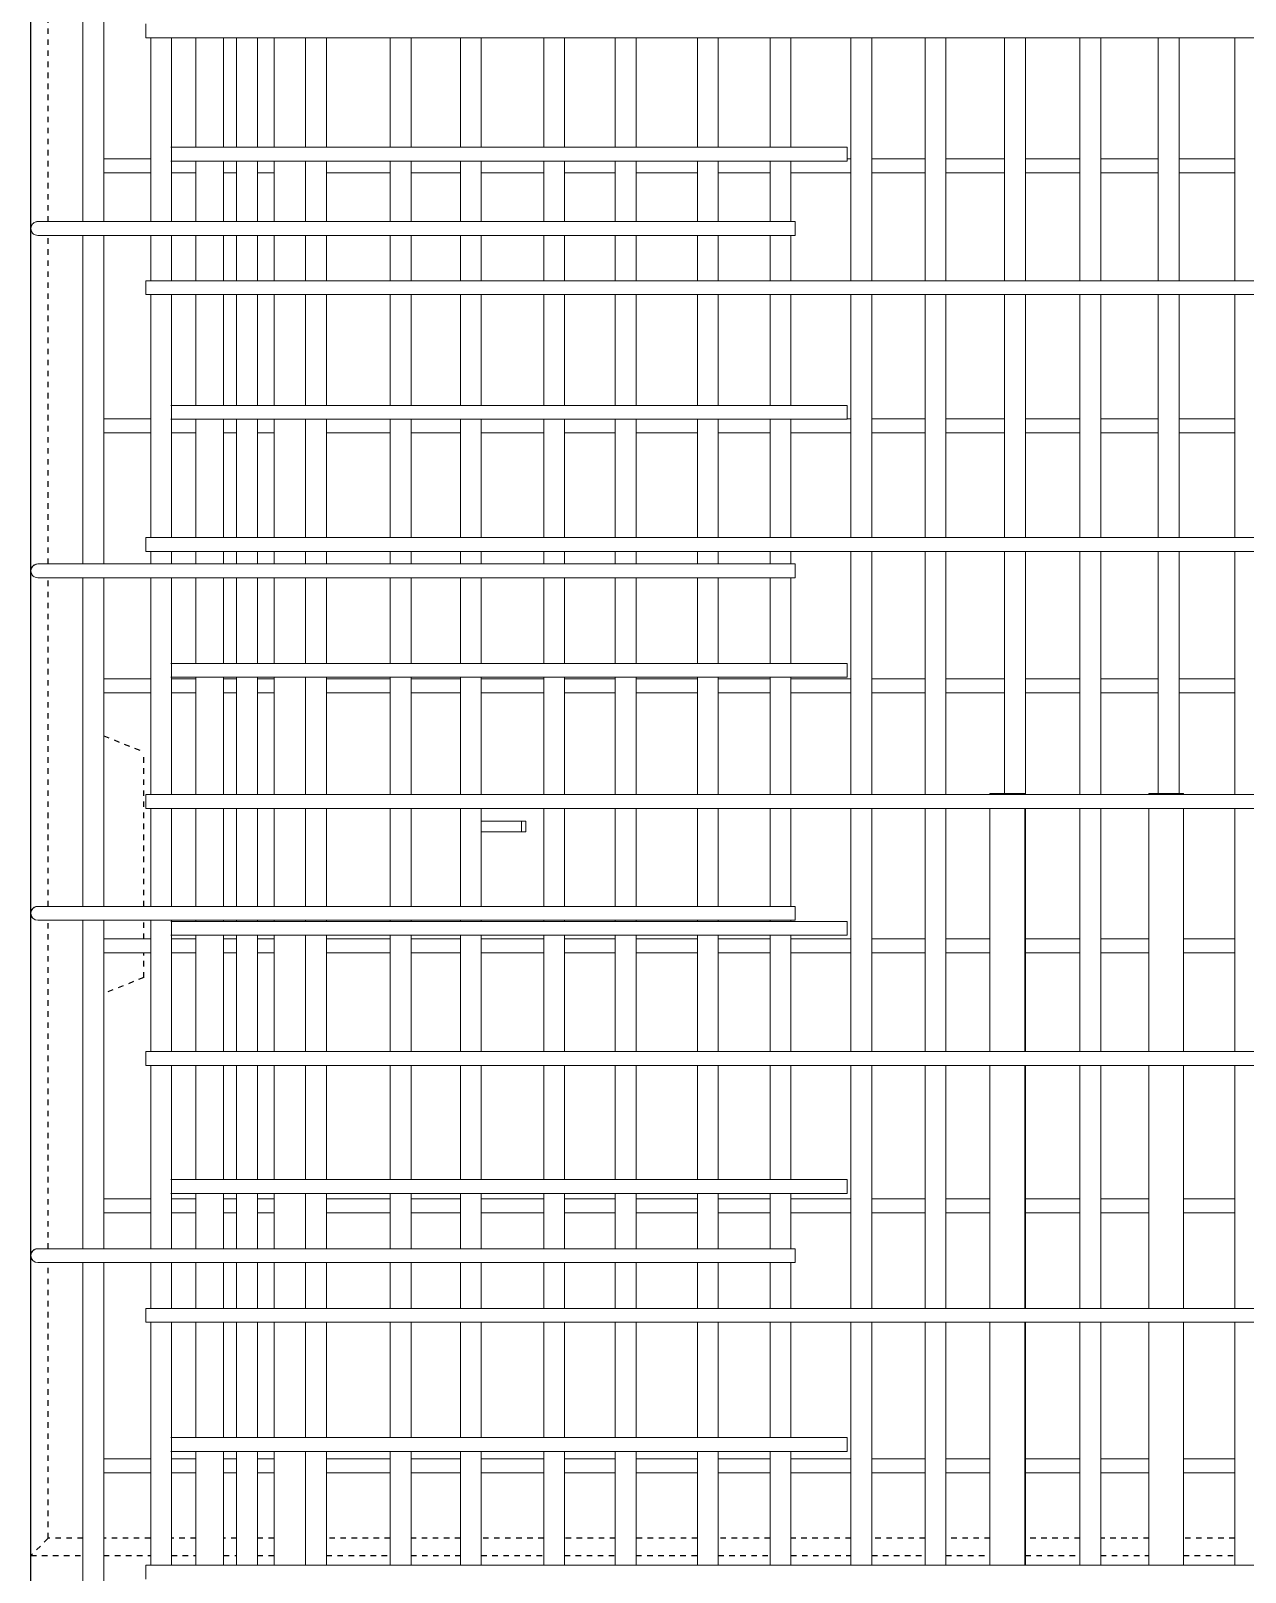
# Model space of a CAD drawing. Header units: millimetres. Extents: x -22025 to -1429, y -2879 to 29261.
# Drawn here: x -20245 to -19545, y 3670 to 4558 of the extents above; entities that cross this region are included whole.
import ezdxf

# ---------------------------------------------------------------- set-up
doc = ezdxf.new("R2010")
doc.units = ezdxf.units.MM
doc.linetypes.add('Dash', pattern=[6.36, 3.18, -3.18])
for name, color, linetype, lineweight in [('A-GENM', 13, 'Continuous', 18), ('A-WALL', 113, 'Continuous', 25), ('A-WALL-HDLN', 110, 'Dash', 25), ('S-RBAR', 171, 'Continuous', 18)]:
    doc.layers.add(name, color=color, linetype=linetype, lineweight=lineweight)

# ---------------------------------------------------------------- blocks, each defined once
blk = doc.blocks.new('RR spread anchor face based - RR-SA-1_4-160-V1-Elevation Front Copy 1')
at = {"layer": 'A-GENM'}
for p, q in [((-19985.26, -447), (-19962.07, -447)), ((-19962.07, -447), (-19959.57, -447)), ((-19962.07, -453), (-19962.07, -447)), ((-19959.57, -447), (-19959.57, -453)), ((-19962.07, -453), (-19985.26, -453)), ((-19959.57, -453), (-19962.07, -453))]:
    blk.add_line(p, q, dxfattribs=at)

msp = doc.modelspace()

# ---------------------------------------------------------------- linework, layer by layer
at = {"layer": 'A-WALL'}
msp.add_line((-20244.5695, -1395), (-20244.5695, 7660), dxfattribs=at)
at = {"layer": 'A-WALL-HDLN'}
for p, q in [((-20234.56692, 4448.44444), (-20234.56692, 4637.66667)), ((-20234.56692, 4251.22222), (-20234.56692, 4440.44444)), ((-20234.56692, 4054), (-20234.56692, 4243.22222)), ((-20202.5695, 4152.19023), (-20179.5695, 4142.99023)), ((-20179.5695, 4054), (-20179.5695, 4142.99023)), ((-20234.56692, 3856.77778), (-20234.56692, 4046)), ((-20179.5695, 4035.20415), (-20179.5695, 4046)), ((-20179.5695, 4012.99023), (-20179.5695, 4027.20415)), ((-20179.5695, 4012.99023), (-20202.5695, 4003.79023)), ((-20234.56692, 3690), (-20234.56692, 3848.77778)), ((-20234.56692, 3690), (-20244.5695, 3679.99742)), ((-20214.5695, 3690), (-20234.56692, 3690)), ((-20175.77315, 3690), (-20202.5695, 3690)), ((-20149.5695, 3690), (-20163.5695, 3690)), ((-20126.14093, 3690), (-20133.5695, 3690)), ((-20104.5695, 3690), (-20114.14093, 3690)), ((-20037.71235, 3690), (-20074.41565, 3690)), ((-19997.26181, 3690), (-20025.71235, 3690)), ((-19949.28378, 3690), (-19985.26181, 3690)), ((-19908.10796, 3690), (-19937.28378, 3690)), ((-19860.85521, 3690), (-19896.10796, 3690)), ((-19818.95411, 3690), (-19848.85521, 3690)), ((-19772.42664, 3690), (-19806.95411, 3690)), ((-19729.80027, 3690), (-19760.42664, 3690)), ((-19692.40938, 3690), (-19717.80027, 3690)), ((-19640.64642, 3690), (-19671.99807, 3690)), ((-19600.92453, 3690), (-19628.64642, 3690)), ((-19551.49257, 3690), (-19580.92453, 3690)), ((-20244.5695, 3680), (-20214.5695, 3680)), ((-20202.5695, 3680), (-20175.77315, 3680)), ((-20163.5695, 3680), (-20149.5695, 3680)), ((-20133.5695, 3680), (-20126.14093, 3680)), ((-20114.14093, 3680), (-20104.5695, 3680)), ((-20074.41565, 3680), (-20037.71235, 3680)), ((-20025.71235, 3680), (-19997.26181, 3680)), ((-19985.26181, 3680), (-19949.28378, 3680)), ((-19937.28378, 3680), (-19908.10796, 3680)), ((-19896.10796, 3680), (-19860.85521, 3680)), ((-19848.85521, 3680), (-19818.95411, 3680)), ((-19806.95411, 3680), (-19772.42664, 3680)), ((-19760.42664, 3680), (-19729.80027, 3680)), ((-19717.80027, 3680), (-19692.40938, 3680)), ((-19671.99807, 3680), (-19640.64642, 3680)), ((-19628.64642, 3680), (-19600.92453, 3680)), ((-19580.92453, 3680), (-19551.49257, 3680))]:
    msp.add_line(p, q, dxfattribs=at)
at = {"layer": 'S-RBAR'}
for p, q in [((-20214.5695, 4448.44444), (-20214.5695, 4637.66667)), ((-20202.5695, 4448.44444), (-20202.5695, 4637.66667)), ((-20178.38411, 4562.34426), (-20178.38411, 4554.34426)), ((-19004.5695, 4554.34426), (-20178.38411, 4554.34426)), ((-20175.5695, 4448.44444), (-20175.5695, 4554.34426)), ((-20163.5695, 4448.44444), (-20163.5695, 4554.34426)), ((-20149.5695, 4491.23318), (-20149.5695, 4554.34426)), ((-20133.5695, 4491.23318), (-20133.5695, 4554.34426)), ((-20126.14093, 4491.23318), (-20126.14093, 4554.34426)), ((-20114.14093, 4491.23318), (-20114.14093, 4554.34426)), ((-20104.5695, 4491.23318), (-20104.5695, 4554.34426)), ((-20086.41565, 4491.23318), (-20086.41565, 4554.34426)), ((-20074.41565, 4491.23318), (-20074.41565, 4554.34426)), ((-20037.71235, 4491.23318), (-20037.71235, 4554.34426)), ((-20025.71235, 4491.23318), (-20025.71235, 4554.34426)), ((-19997.26181, 4491.23318), (-19997.26181, 4554.34426)), ((-19985.26181, 4491.23318), (-19985.26181, 4554.34426)), ((-19949.28378, 4491.23318), (-19949.28378, 4554.34426)), ((-19937.28378, 4491.23318), (-19937.28378, 4554.34426)), ((-19908.10796, 4491.23318), (-19908.10796, 4554.34426)), ((-19896.10796, 4491.23318), (-19896.10796, 4554.34426)), ((-19860.85521, 4491.23318), (-19860.85521, 4554.34426)), ((-19848.85521, 4491.23318), (-19848.85521, 4554.34426)), ((-19818.95411, 4491.23318), (-19818.95411, 4554.34426)), ((-19806.95411, 4491.23318), (-19806.95411, 4554.34426)), ((-19772.42664, 4414.36066), (-19772.42664, 4554.34426)), ((-19760.42664, 4414.36066), (-19760.42664, 4554.34426)), ((-19729.80027, 4414.36066), (-19729.80027, 4554.34426)), ((-19717.80027, 4414.36066), (-19717.80027, 4554.34426)), ((-19683.99807, 4414.36066), (-19683.99807, 4554.34426)), ((-19671.99807, 4414.36066), (-19671.99807, 4554.34426)), ((-19640.64642, 4414.36066), (-19640.64642, 4554.34426)), ((-19628.64642, 4414.36066), (-19628.64642, 4554.34426)), ((-19595.5695, 4414.36066), (-19595.5695, 4554.34426)), ((-19583.5695, 4414.36066), (-19583.5695, 4554.34426)), ((-19551.49257, 4414.36066), (-19551.49257, 4554.34426)), ((-20175.77315, 4484.5545), (-20202.5695, 4484.5545)), ((-20164.07475, 4491.23318), (-20134.5695, 4491.23318)), ((-19774.5695, 4491.23318), (-20134.5695, 4491.23318)), ((-19774.5695, 4491.23318), (-19774.5695, 4483.23318)), ((-19772.42664, 4484.5545), (-19774.5695, 4484.5545)), ((-19729.80027, 4484.5545), (-19760.42664, 4484.5545)), ((-19683.99807, 4484.5545), (-19717.80027, 4484.5545)), ((-19640.64642, 4484.5545), (-19671.99807, 4484.5545)), ((-19595.5695, 4484.5545), (-19628.64642, 4484.5545)), ((-19551.49257, 4484.5545), (-19583.5695, 4484.5545)), ((-20175.77315, 4476.5545), (-20202.5695, 4476.5545)), ((-20164.07475, 4483.23318), (-20134.5695, 4483.23318)), ((-20149.5695, 4476.5545), (-20163.5695, 4476.5545)), ((-20149.5695, 4448.44444), (-20149.5695, 4483.23318)), ((-19774.5695, 4483.23318), (-20134.5695, 4483.23318)), ((-20133.5695, 4448.44444), (-20133.5695, 4483.23318)), ((-20126.14093, 4476.5545), (-20133.5695, 4476.5545)), ((-20126.14093, 4448.44444), (-20126.14093, 4483.23318)), ((-20114.14093, 4448.44444), (-20114.14093, 4483.23318)), ((-20104.5695, 4476.5545), (-20114.14093, 4476.5545)), ((-20104.5695, 4448.44444), (-20104.5695, 4483.23318)), ((-20086.41565, 4448.44444), (-20086.41565, 4483.23318)), ((-20074.41565, 4448.44444), (-20074.41565, 4483.23318)), ((-20037.71235, 4476.5545), (-20074.41565, 4476.5545)), ((-20037.71235, 4448.44444), (-20037.71235, 4483.23318)), ((-20025.71235, 4448.44444), (-20025.71235, 4483.23318)), ((-19997.26181, 4476.5545), (-20025.71235, 4476.5545)), ((-19997.26181, 4448.44444), (-19997.26181, 4483.23318)), ((-19985.26181, 4448.44444), (-19985.26181, 4483.23318)), ((-19949.28378, 4476.5545), (-19985.26181, 4476.5545)), ((-19949.28378, 4448.44444), (-19949.28378, 4483.23318)), ((-19937.28378, 4448.44444), (-19937.28378, 4483.23318)), ((-19908.10796, 4476.5545), (-19937.28378, 4476.5545)), ((-19908.10796, 4448.44444), (-19908.10796, 4483.23318)), ((-19896.10796, 4448.44444), (-19896.10796, 4483.23318)), ((-19860.85521, 4476.5545), (-19896.10796, 4476.5545)), ((-19860.85521, 4448.44444), (-19860.85521, 4483.23318)), ((-19848.85521, 4448.44444), (-19848.85521, 4483.23318)), ((-19818.95411, 4476.5545), (-19848.85521, 4476.5545)), ((-19818.95411, 4448.44444), (-19818.95411, 4483.23318)), ((-19806.95411, 4448.44444), (-19806.95411, 4483.23318)), ((-19772.42664, 4476.5545), (-19806.95411, 4476.5545)), ((-19729.80027, 4476.5545), (-19760.42664, 4476.5545)), ((-19683.99807, 4476.5545), (-19717.80027, 4476.5545)), ((-19640.64642, 4476.5545), (-19671.99807, 4476.5545)), ((-19595.5695, 4476.5545), (-19628.64642, 4476.5545)), ((-19551.49257, 4476.5545), (-19583.5695, 4476.5545)), ((-20240.5695, 4448.44444), (-20220.5695, 4448.44444)), ((-19804.5695, 4448.44444), (-20220.5695, 4448.44444)), ((-19804.5695, 4448.44444), (-19804.5695, 4440.44444)), ((-20240.5695, 4440.44444), (-20220.5695, 4440.44444)), ((-19804.5695, 4440.44444), (-20220.5695, 4440.44444)), ((-20214.5695, 4251.22222), (-20214.5695, 4440.44444)), ((-20202.5695, 4251.22222), (-20202.5695, 4440.44444)), ((-20175.5695, 4414.36066), (-20175.5695, 4440.44444)), ((-20163.5695, 4414.36066), (-20163.5695, 4440.44444)), ((-20149.5695, 4414.36066), (-20149.5695, 4440.44444)), ((-20133.5695, 4414.36066), (-20133.5695, 4440.44444)), ((-20126.14093, 4414.36066), (-20126.14093, 4440.44444)), ((-20114.14093, 4414.36066), (-20114.14093, 4440.44444)), ((-20104.5695, 4414.36066), (-20104.5695, 4440.44444)), ((-20086.41565, 4414.36066), (-20086.41565, 4440.44444)), ((-20074.41565, 4414.36066), (-20074.41565, 4440.44444)), ((-20037.71235, 4414.36066), (-20037.71235, 4440.44444)), ((-20025.71235, 4414.36066), (-20025.71235, 4440.44444)), ((-19997.26181, 4414.36066), (-19997.26181, 4440.44444)), ((-19985.26181, 4414.36066), (-19985.26181, 4440.44444)), ((-19949.28378, 4414.36066), (-19949.28378, 4440.44444)), ((-19937.28378, 4414.36066), (-19937.28378, 4440.44444)), ((-19908.10796, 4414.36066), (-19908.10796, 4440.44444)), ((-19896.10796, 4414.36066), (-19896.10796, 4440.44444)), ((-19860.85521, 4414.36066), (-19860.85521, 4440.44444)), ((-19848.85521, 4414.36066), (-19848.85521, 4440.44444)), ((-19818.95411, 4414.36066), (-19818.95411, 4440.44444)), ((-19806.95411, 4414.36066), (-19806.95411, 4440.44444)), ((-19004.5695, 4414.36066), (-20178.38411, 4414.36066)), ((-20178.38411, 4414.36066), (-20178.38411, 4406.36066)), ((-19004.5695, 4406.36066), (-20178.38411, 4406.36066)), ((-20175.5695, 4266.37705), (-20175.5695, 4406.36066)), ((-20163.5695, 4266.37705), (-20163.5695, 4406.36066)), ((-20149.5695, 4342.59206), (-20149.5695, 4406.36066)), ((-20133.5695, 4342.59206), (-20133.5695, 4406.36066)), ((-20126.14093, 4342.59206), (-20126.14093, 4406.36066)), ((-20114.14093, 4342.59206), (-20114.14093, 4406.36066)), ((-20104.5695, 4342.59206), (-20104.5695, 4406.36066)), ((-20086.41565, 4342.59206), (-20086.41565, 4406.36066)), ((-20074.41565, 4342.59206), (-20074.41565, 4406.36066)), ((-20037.71235, 4342.59206), (-20037.71235, 4406.36066)), ((-20025.71235, 4342.59206), (-20025.71235, 4406.36066)), ((-19997.26181, 4342.59206), (-19997.26181, 4406.36066)), ((-19985.26181, 4342.59206), (-19985.26181, 4406.36066)), ((-19949.28378, 4342.59206), (-19949.28378, 4406.36066)), ((-19937.28378, 4342.59206), (-19937.28378, 4406.36066)), ((-19908.10796, 4342.59206), (-19908.10796, 4406.36066)), ((-19896.10796, 4342.59206), (-19896.10796, 4406.36066)), ((-19860.85521, 4342.59206), (-19860.85521, 4406.36066)), ((-19848.85521, 4342.59206), (-19848.85521, 4406.36066)), ((-19818.95411, 4342.59206), (-19818.95411, 4406.36066)), ((-19806.95411, 4342.59206), (-19806.95411, 4406.36066)), ((-19772.42664, 4266.37705), (-19772.42664, 4406.36066)), ((-19760.42664, 4266.37705), (-19760.42664, 4406.36066)), ((-19729.80027, 4266.37705), (-19729.80027, 4406.36066)), ((-19717.80027, 4266.37705), (-19717.80027, 4406.36066)), ((-19683.99807, 4266.37705), (-19683.99807, 4406.36066)), ((-19671.99807, 4266.37705), (-19671.99807, 4406.36066)), ((-19640.64642, 4266.37705), (-19640.64642, 4406.36066)), ((-19628.64642, 4266.37705), (-19628.64642, 4406.36066)), ((-19595.5695, 4266.37705), (-19595.5695, 4406.36066)), ((-19583.5695, 4266.37705), (-19583.5695, 4406.36066)), ((-19551.49257, 4266.37705), (-19551.49257, 4406.36066)), ((-20164.07475, 4342.59206), (-20134.5695, 4342.59206)), ((-19774.5695, 4342.59206), (-20134.5695, 4342.59206)), ((-19774.5695, 4342.59206), (-19774.5695, 4334.59206)), ((-20175.77315, 4334.77105), (-20202.5695, 4334.77105)), ((-20164.07475, 4334.59206), (-20134.5695, 4334.59206)), ((-20149.5695, 4266.37705), (-20149.5695, 4334.59206)), ((-19774.5695, 4334.59206), (-20134.5695, 4334.59206)), ((-20133.5695, 4266.37705), (-20133.5695, 4334.59206)), ((-20126.14093, 4266.37705), (-20126.14093, 4334.59206)), ((-20114.14093, 4266.37705), (-20114.14093, 4334.59206)), ((-20104.5695, 4266.37705), (-20104.5695, 4334.59206)), ((-20086.41565, 4266.37705), (-20086.41565, 4334.59206)), ((-20074.41565, 4266.37705), (-20074.41565, 4334.59206)), ((-20037.71235, 4266.37705), (-20037.71235, 4334.59206)), ((-20025.71235, 4266.37705), (-20025.71235, 4334.59206)), ((-19997.26181, 4266.37705), (-19997.26181, 4334.59206)), ((-19985.26181, 4266.37705), (-19985.26181, 4334.59206)), ((-19949.28378, 4266.37705), (-19949.28378, 4334.59206)), ((-19937.28378, 4266.37705), (-19937.28378, 4334.59206)), ((-19908.10796, 4266.37705), (-19908.10796, 4334.59206)), ((-19896.10796, 4266.37705), (-19896.10796, 4334.59206)), ((-19860.85521, 4266.37705), (-19860.85521, 4334.59206)), ((-19848.85521, 4266.37705), (-19848.85521, 4334.59206)), ((-19818.95411, 4266.37705), (-19818.95411, 4334.59206)), ((-19806.95411, 4266.37705), (-19806.95411, 4334.59206)), ((-19772.42664, 4334.77105), (-19774.5695, 4334.77105)), ((-19729.80027, 4334.77105), (-19760.42664, 4334.77105)), ((-19683.99807, 4334.77105), (-19717.80027, 4334.77105)), ((-19640.64642, 4334.77105), (-19671.99807, 4334.77105)), ((-19595.5695, 4334.77105), (-19628.64642, 4334.77105)), ((-19551.49257, 4334.77105), (-19583.5695, 4334.77105)), ((-20175.77315, 4326.77105), (-20202.5695, 4326.77105)), ((-20149.5695, 4326.77105), (-20163.5695, 4326.77105)), ((-20126.14093, 4326.77105), (-20133.5695, 4326.77105)), ((-20104.5695, 4326.77105), (-20114.14093, 4326.77105)), ((-20037.71235, 4326.77105), (-20074.41565, 4326.77105)), ((-19997.26181, 4326.77105), (-20025.71235, 4326.77105)), ((-19949.28378, 4326.77105), (-19985.26181, 4326.77105)), ((-19908.10796, 4326.77105), (-19937.28378, 4326.77105)), ((-19860.85521, 4326.77105), (-19896.10796, 4326.77105)), ((-19818.95411, 4326.77105), (-19848.85521, 4326.77105)), ((-19772.42664, 4326.77105), (-19806.95411, 4326.77105)), ((-19729.80027, 4326.77105), (-19760.42664, 4326.77105)), ((-19683.99807, 4326.77105), (-19717.80027, 4326.77105)), ((-19640.64642, 4326.77105), (-19671.99807, 4326.77105)), ((-19595.5695, 4326.77105), (-19628.64642, 4326.77105)), ((-19551.49257, 4326.77105), (-19583.5695, 4326.77105)), ((-19004.5695, 4266.37705), (-20178.38411, 4266.37705)), ((-20178.38411, 4266.37705), (-20178.38411, 4258.37705)), ((-19004.5695, 4258.37705), (-20178.38411, 4258.37705)), ((-20175.5695, 4251.22222), (-20175.5695, 4258.37705)), ((-20163.5695, 4251.22222), (-20163.5695, 4258.37705)), ((-20149.5695, 4251.22222), (-20149.5695, 4258.37705)), ((-20133.5695, 4251.22222), (-20133.5695, 4258.37705)), ((-20126.14093, 4251.22222), (-20126.14093, 4258.37705)), ((-20114.14093, 4251.22222), (-20114.14093, 4258.37705)), ((-20104.5695, 4251.22222), (-20104.5695, 4258.37705)), ((-20086.41565, 4251.22222), (-20086.41565, 4258.37705)), ((-20074.41565, 4251.22222), (-20074.41565, 4258.37705)), ((-20037.71235, 4251.22222), (-20037.71235, 4258.37705)), ((-20025.71235, 4251.22222), (-20025.71235, 4258.37705)), ((-19997.26181, 4251.22222), (-19997.26181, 4258.37705)), ((-19985.26181, 4251.22222), (-19985.26181, 4258.37705)), ((-19949.28378, 4251.22222), (-19949.28378, 4258.37705)), ((-19937.28378, 4251.22222), (-19937.28378, 4258.37705)), ((-19908.10796, 4251.22222), (-19908.10796, 4258.37705)), ((-19896.10796, 4251.22222), (-19896.10796, 4258.37705)), ((-19860.85521, 4251.22222), (-19860.85521, 4258.37705)), ((-19848.85521, 4251.22222), (-19848.85521, 4258.37705)), ((-19818.95411, 4251.22222), (-19818.95411, 4258.37705)), ((-19806.95411, 4251.22222), (-19806.95411, 4258.37705)), ((-19772.42664, 4118.39344), (-19772.42664, 4258.37705)), ((-19760.42664, 4118.39344), (-19760.42664, 4258.37705)), ((-19729.80027, 4118.39344), (-19729.80027, 4258.37705)), ((-19717.80027, 4118.39344), (-19717.80027, 4258.37705)), ((-19683.99807, 4119), (-19683.99807, 4258.37705)), ((-19671.99807, 4118.39344), (-19671.99807, 4258.37705)), ((-19640.64642, 4118.39344), (-19640.64642, 4258.37705)), ((-19628.64642, 4118.39344), (-19628.64642, 4258.37705)), ((-19595.5695, 4119), (-19595.5695, 4258.37705)), ((-19583.5695, 4119), (-19583.5695, 4258.37705)), ((-19551.49257, 4118.39344), (-19551.49257, 4258.37705)), ((-20240.5695, 4251.22222), (-20220.5695, 4251.22222)), ((-19804.5695, 4251.22222), (-20220.5695, 4251.22222)), ((-19804.5695, 4251.22222), (-19804.5695, 4243.22222)), ((-20240.5695, 4243.22222), (-20220.5695, 4243.22222)), ((-19804.5695, 4243.22222), (-20220.5695, 4243.22222)), ((-20214.5695, 4054), (-20214.5695, 4243.22222)), ((-20202.5695, 4054), (-20202.5695, 4243.22222)), ((-20175.5695, 4118.39344), (-20175.5695, 4243.22222)), ((-20163.5695, 4118.39344), (-20163.5695, 4243.22222)), ((-20149.5695, 4193.95093), (-20149.5695, 4243.22222)), ((-20133.5695, 4193.95093), (-20133.5695, 4243.22222)), ((-20126.14093, 4193.95093), (-20126.14093, 4243.22222)), ((-20114.14093, 4193.95093), (-20114.14093, 4243.22222)), ((-20104.5695, 4193.95093), (-20104.5695, 4243.22222)), ((-20086.41565, 4193.95093), (-20086.41565, 4243.22222)), ((-20074.41565, 4193.95093), (-20074.41565, 4243.22222)), ((-20037.71235, 4193.95093), (-20037.71235, 4243.22222)), ((-20025.71235, 4193.95093), (-20025.71235, 4243.22222)), ((-19997.26181, 4193.95093), (-19997.26181, 4243.22222)), ((-19985.26181, 4193.95093), (-19985.26181, 4243.22222)), ((-19949.28378, 4193.95093), (-19949.28378, 4243.22222)), ((-19937.28378, 4193.95093), (-19937.28378, 4243.22222)), ((-19908.10796, 4193.95093), (-19908.10796, 4243.22222)), ((-19896.10796, 4193.95093), (-19896.10796, 4243.22222)), ((-19860.85521, 4193.95093), (-19860.85521, 4243.22222)), ((-19848.85521, 4193.95093), (-19848.85521, 4243.22222)), ((-19818.95411, 4193.95093), (-19818.95411, 4243.22222)), ((-19806.95411, 4193.95093), (-19806.95411, 4243.22222)), ((-20164.07475, 4193.95093), (-20134.5695, 4193.95093)), ((-19774.5695, 4193.95093), (-20134.5695, 4193.95093)), ((-19774.5695, 4193.95093), (-19774.5695, 4185.95093)), ((-20175.77315, 4184.9876), (-20202.5695, 4184.9876)), ((-20164.07475, 4185.95093), (-20134.5695, 4185.95093)), ((-20149.5695, 4184.9876), (-20163.5695, 4184.9876)), ((-20149.5695, 4118.39344), (-20149.5695, 4185.95093)), ((-19774.5695, 4185.95093), (-20134.5695, 4185.95093)), ((-20133.5695, 4118.39344), (-20133.5695, 4185.95093)), ((-20126.14093, 4184.9876), (-20133.5695, 4184.9876)), ((-20126.14093, 4118.39344), (-20126.14093, 4185.95093)), ((-20114.14093, 4118.39344), (-20114.14093, 4185.95093)), ((-20104.5695, 4184.9876), (-20114.14093, 4184.9876)), ((-20104.5695, 4118.39344), (-20104.5695, 4185.95093)), ((-20086.41565, 4118.39344), (-20086.41565, 4185.95093)), ((-20074.41565, 4118.39344), (-20074.41565, 4185.95093)), ((-20037.71235, 4184.9876), (-20074.41565, 4184.9876)), ((-20037.71235, 4118.39344), (-20037.71235, 4185.95093)), ((-20025.71235, 4118.39344), (-20025.71235, 4185.95093)), ((-19997.26181, 4184.9876), (-20025.71235, 4184.9876)), ((-19997.26181, 4118.39344), (-19997.26181, 4185.95093)), ((-19985.26181, 4118.39344), (-19985.26181, 4185.95093)), ((-19949.28378, 4184.9876), (-19985.26181, 4184.9876)), ((-19949.28378, 4118.39344), (-19949.28378, 4185.95093)), ((-19937.28378, 4118.39344), (-19937.28378, 4185.95093)), ((-19908.10796, 4184.9876), (-19937.28378, 4184.9876)), ((-19908.10796, 4118.39344), (-19908.10796, 4185.95093)), ((-19896.10796, 4118.39344), (-19896.10796, 4185.95093)), ((-19860.85521, 4184.9876), (-19896.10796, 4184.9876)), ((-19860.85521, 4118.39344), (-19860.85521, 4185.95093)), ((-19848.85521, 4118.39344), (-19848.85521, 4185.95093)), ((-19818.95411, 4184.9876), (-19848.85521, 4184.9876)), ((-19818.95411, 4118.39344), (-19818.95411, 4185.95093)), ((-19806.95411, 4118.39344), (-19806.95411, 4185.95093)), ((-19772.42664, 4184.9876), (-19806.95411, 4184.9876)), ((-19729.80027, 4184.9876), (-19760.42664, 4184.9876)), ((-19683.99807, 4184.9876), (-19717.80027, 4184.9876)), ((-19640.64642, 4184.9876), (-19671.99807, 4184.9876)), ((-19595.5695, 4184.9876), (-19628.64642, 4184.9876)), ((-19551.49257, 4184.9876), (-19583.5695, 4184.9876)), ((-20175.77315, 4176.9876), (-20202.5695, 4176.9876)), ((-20149.5695, 4176.9876), (-20163.5695, 4176.9876)), ((-20126.14093, 4176.9876), (-20133.5695, 4176.9876)), ((-20104.5695, 4176.9876), (-20114.14093, 4176.9876)), ((-20037.71235, 4176.9876), (-20074.41565, 4176.9876)), ((-19997.26181, 4176.9876), (-20025.71235, 4176.9876)), ((-19949.28378, 4176.9876), (-19985.26181, 4176.9876)), ((-19908.10796, 4176.9876), (-19937.28378, 4176.9876)), ((-19860.85521, 4176.9876), (-19896.10796, 4176.9876)), ((-19818.95411, 4176.9876), (-19848.85521, 4176.9876)), ((-19772.42664, 4176.9876), (-19806.95411, 4176.9876)), ((-19729.80027, 4176.9876), (-19760.42664, 4176.9876)), ((-19683.99807, 4176.9876), (-19717.80027, 4176.9876)), ((-19640.64642, 4176.9876), (-19671.99807, 4176.9876)), ((-19595.5695, 4176.9876), (-19628.64642, 4176.9876)), ((-19551.49257, 4176.9876), (-19583.5695, 4176.9876)), ((-19004.5695, 4118.39344), (-20178.38411, 4118.39344)), ((-20178.38411, 4118.39344), (-20178.38411, 4110.39344)), ((-19692.40938, 4119), (-19692.40938, 4118.39344)), ((-19692.40938, 4119), (-19672.40938, 4119)), ((-19672.40938, 4119), (-19672.40938, 4118.39344)), ((-19600.92453, 4119), (-19600.92453, 4118.39344)), ((-19600.92453, 4119), (-19580.92453, 4119)), ((-19580.92453, 4119), (-19580.92453, 4118.39344)), ((-19004.5695, 4110.39344), (-20178.38411, 4110.39344)), ((-20175.5695, 4054), (-20175.5695, 4110.39344)), ((-20163.5695, 4054), (-20163.5695, 4110.39344)), ((-20149.5695, 4054), (-20149.5695, 4110.39344)), ((-20133.5695, 4054), (-20133.5695, 4110.39344)), ((-20126.14093, 4054), (-20126.14093, 4110.39344)), ((-20114.14093, 4054), (-20114.14093, 4110.39344)), ((-20104.5695, 4054), (-20104.5695, 4110.39344)), ((-20086.41565, 4054), (-20086.41565, 4110.39344)), ((-20074.41565, 4054), (-20074.41565, 4110.39344)), ((-20037.71235, 4054), (-20037.71235, 4110.39344)), ((-20025.71235, 4054), (-20025.71235, 4110.39344)), ((-19997.26181, 4054), (-19997.26181, 4110.39344)), ((-19985.26181, 4054), (-19985.26181, 4110.39344)), ((-19949.28378, 4054), (-19949.28378, 4110.39344)), ((-19937.28378, 4054), (-19937.28378, 4110.39344)), ((-19908.10796, 4054), (-19908.10796, 4110.39344)), ((-19896.10796, 4054), (-19896.10796, 4110.39344)), ((-19860.85521, 4054), (-19860.85521, 4110.39344)), ((-19848.85521, 4054), (-19848.85521, 4110.39344)), ((-19818.95411, 4054), (-19818.95411, 4110.39344)), ((-19806.95411, 4054), (-19806.95411, 4110.39344)), ((-19772.42664, 3970.40984), (-19772.42664, 4110.39344)), ((-19760.42664, 3970.40984), (-19760.42664, 4110.39344)), ((-19729.80027, 3970.40984), (-19729.80027, 4110.39344)), ((-19717.80027, 3970.40984), (-19717.80027, 4110.39344)), ((-19692.40938, 4110.39344), (-19692.40938, 3970.40984)), ((-19672.40938, 4110.39344), (-19672.40938, 3970.40984)), ((-19671.99807, 3970.40984), (-19671.99807, 4110.39344)), ((-19640.64642, 3970.40984), (-19640.64642, 4110.39344)), ((-19628.64642, 3970.40984), (-19628.64642, 4110.39344)), ((-19600.92453, 4110.39344), (-19600.92453, 3970.40984)), ((-19580.92453, 4110.39344), (-19580.92453, 3970.40984)), ((-19551.49257, 3970.40984), (-19551.49257, 4110.39344)), ((-20240.5695, 4054), (-20220.5695, 4054)), ((-19804.5695, 4054), (-20220.5695, 4054)), ((-19804.5695, 4054), (-19804.5695, 4046)), ((-20240.5695, 4046), (-20220.5695, 4046)), ((-19804.5695, 4046), (-20220.5695, 4046)), ((-20214.5695, 3856.77778), (-20214.5695, 4046)), ((-20202.5695, 3856.77778), (-20202.5695, 4046)), ((-20175.5695, 3970.40984), (-20175.5695, 4046)), ((-20164.07475, 4045.30981), (-20134.5695, 4045.30981)), ((-20163.5695, 3970.40984), (-20163.5695, 4046)), ((-20149.5695, 4045.30981), (-20149.5695, 4046)), ((-19774.5695, 4045.30981), (-20134.5695, 4045.30981)), ((-20133.5695, 4045.30981), (-20133.5695, 4046)), ((-20126.14093, 4045.30981), (-20126.14093, 4046)), ((-20114.14093, 4045.30981), (-20114.14093, 4046)), ((-20104.5695, 4045.30981), (-20104.5695, 4046)), ((-20086.41565, 4045.30981), (-20086.41565, 4046)), ((-20074.41565, 4045.30981), (-20074.41565, 4046)), ((-20037.71235, 4045.30981), (-20037.71235, 4046)), ((-20025.71235, 4045.30981), (-20025.71235, 4046)), ((-19997.26181, 4045.30981), (-19997.26181, 4046)), ((-19985.26181, 4045.30981), (-19985.26181, 4046)), ((-19949.28378, 4045.30981), (-19949.28378, 4046)), ((-19937.28378, 4045.30981), (-19937.28378, 4046)), ((-19908.10796, 4045.30981), (-19908.10796, 4046)), ((-19896.10796, 4045.30981), (-19896.10796, 4046)), ((-19860.85521, 4045.30981), (-19860.85521, 4046)), ((-19848.85521, 4045.30981), (-19848.85521, 4046)), ((-19818.95411, 4045.30981), (-19818.95411, 4046)), ((-19806.95411, 4045.30981), (-19806.95411, 4046)), ((-19774.5695, 4045.30981), (-19774.5695, 4037.30981)), ((-20175.77315, 4035.20415), (-20202.5695, 4035.20415)), ((-20164.07475, 4037.30981), (-20134.5695, 4037.30981)), ((-20149.5695, 4035.20415), (-20163.5695, 4035.20415)), ((-20149.5695, 3970.40984), (-20149.5695, 4037.30981)), ((-19774.5695, 4037.30981), (-20134.5695, 4037.30981)), ((-20133.5695, 3970.40984), (-20133.5695, 4037.30981)), ((-20126.14093, 4035.20415), (-20133.5695, 4035.20415)), ((-20126.14093, 3970.40984), (-20126.14093, 4037.30981)), ((-20114.14093, 3970.40984), (-20114.14093, 4037.30981)), ((-20104.5695, 4035.20415), (-20114.14093, 4035.20415)), ((-20104.5695, 3970.40984), (-20104.5695, 4037.30981)), ((-20086.41565, 3970.40984), (-20086.41565, 4037.30981)), ((-20074.41565, 3970.40984), (-20074.41565, 4037.30981)), ((-20037.71235, 4035.20415), (-20074.41565, 4035.20415)), ((-20037.71235, 3970.40984), (-20037.71235, 4037.30981)), ((-20025.71235, 3970.40984), (-20025.71235, 4037.30981)), ((-19997.26181, 4035.20415), (-20025.71235, 4035.20415)), ((-19997.26181, 3970.40984), (-19997.26181, 4037.30981)), ((-19985.26181, 3970.40984), (-19985.26181, 4037.30981)), ((-19949.28378, 4035.20415), (-19985.26181, 4035.20415)), ((-19949.28378, 3970.40984), (-19949.28378, 4037.30981)), ((-19937.28378, 3970.40984), (-19937.28378, 4037.30981)), ((-19908.10796, 4035.20415), (-19937.28378, 4035.20415)), ((-19908.10796, 3970.40984), (-19908.10796, 4037.30981)), ((-19896.10796, 3970.40984), (-19896.10796, 4037.30981)), ((-19860.85521, 4035.20415), (-19896.10796, 4035.20415)), ((-19860.85521, 3970.40984), (-19860.85521, 4037.30981)), ((-19848.85521, 3970.40984), (-19848.85521, 4037.30981)), ((-19818.95411, 4035.20415), (-19848.85521, 4035.20415)), ((-19818.95411, 3970.40984), (-19818.95411, 4037.30981)), ((-19806.95411, 3970.40984), (-19806.95411, 4037.30981)), ((-19772.42664, 4035.20415), (-19806.95411, 4035.20415)), ((-19729.80027, 4035.20415), (-19760.42664, 4035.20415)), ((-19692.40938, 4035.20415), (-19717.80027, 4035.20415)), ((-19640.64642, 4035.20415), (-19671.99807, 4035.20415)), ((-19600.92453, 4035.20415), (-19628.64642, 4035.20415)), ((-19551.49257, 4035.20415), (-19580.92453, 4035.20415)), ((-20175.77315, 4027.20415), (-20202.5695, 4027.20415)), ((-20149.5695, 4027.20415), (-20163.5695, 4027.20415)), ((-20126.14093, 4027.20415), (-20133.5695, 4027.20415)), ((-20104.5695, 4027.20415), (-20114.14093, 4027.20415)), ((-20037.71235, 4027.20415), (-20074.41565, 4027.20415)), ((-19997.26181, 4027.20415), (-20025.71235, 4027.20415)), ((-19949.28378, 4027.20415), (-19985.26181, 4027.20415)), ((-19908.10796, 4027.20415), (-19937.28378, 4027.20415)), ((-19860.85521, 4027.20415), (-19896.10796, 4027.20415)), ((-19818.95411, 4027.20415), (-19848.85521, 4027.20415)), ((-19772.42664, 4027.20415), (-19806.95411, 4027.20415)), ((-19729.80027, 4027.20415), (-19760.42664, 4027.20415)), ((-19692.40938, 4027.20415), (-19717.80027, 4027.20415)), ((-19640.64642, 4027.20415), (-19671.99807, 4027.20415)), ((-19600.92453, 4027.20415), (-19628.64642, 4027.20415)), ((-19551.49257, 4027.20415), (-19580.92453, 4027.20415)), ((-19004.5695, 3970.40984), (-20178.38411, 3970.40984)), ((-20178.38411, 3970.40984), (-20178.38411, 3962.40984)), ((-19004.5695, 3962.40984), (-20178.38411, 3962.40984)), ((-20175.5695, 3856.77778), (-20175.5695, 3962.40984)), ((-20163.5695, 3856.77778), (-20163.5695, 3962.40984)), ((-20149.5695, 3896.66868), (-20149.5695, 3962.40984)), ((-20133.5695, 3896.66868), (-20133.5695, 3962.40984)), ((-20126.14093, 3896.66868), (-20126.14093, 3962.40984)), ((-20114.14093, 3896.66868), (-20114.14093, 3962.40984)), ((-20104.5695, 3896.66868), (-20104.5695, 3962.40984)), ((-20086.41565, 3896.66868), (-20086.41565, 3962.40984)), ((-20074.41565, 3896.66868), (-20074.41565, 3962.40984)), ((-20037.71235, 3896.66868), (-20037.71235, 3962.40984)), ((-20025.71235, 3896.66868), (-20025.71235, 3962.40984)), ((-19997.26181, 3896.66868), (-19997.26181, 3962.40984)), ((-19985.26181, 3896.66868), (-19985.26181, 3962.40984)), ((-19949.28378, 3896.66868), (-19949.28378, 3962.40984)), ((-19937.28378, 3896.66868), (-19937.28378, 3962.40984)), ((-19908.10796, 3896.66868), (-19908.10796, 3962.40984)), ((-19896.10796, 3896.66868), (-19896.10796, 3962.40984)), ((-19860.85521, 3896.66868), (-19860.85521, 3962.40984)), ((-19848.85521, 3896.66868), (-19848.85521, 3962.40984)), ((-19818.95411, 3896.66868), (-19818.95411, 3962.40984)), ((-19806.95411, 3896.66868), (-19806.95411, 3962.40984)), ((-19772.42664, 3822.42623), (-19772.42664, 3962.40984)), ((-19760.42664, 3822.42623), (-19760.42664, 3962.40984)), ((-19729.80027, 3822.42623), (-19729.80027, 3962.40984)), ((-19717.80027, 3822.42623), (-19717.80027, 3962.40984)), ((-19692.40938, 3962.40984), (-19692.40938, 3822.42623)), ((-19672.40938, 3962.40984), (-19672.40938, 3822.42623)), ((-19671.99807, 3822.42623), (-19671.99807, 3962.40984)), ((-19640.64642, 3822.42623), (-19640.64642, 3962.40984)), ((-19628.64642, 3822.42623), (-19628.64642, 3962.40984)), ((-19600.92453, 3962.40984), (-19600.92453, 3822.42623)), ((-19580.92453, 3962.40984), (-19580.92453, 3822.42623)), ((-19551.49257, 3822.42623), (-19551.49257, 3962.40984)), ((-20164.07475, 3896.66868), (-20134.5695, 3896.66868)), ((-19774.5695, 3896.66868), (-20134.5695, 3896.66868)), ((-19774.5695, 3896.66868), (-19774.5695, 3888.66868)), ((-20175.77315, 3885.4207), (-20202.5695, 3885.4207)), ((-20164.07475, 3888.66868), (-20134.5695, 3888.66868)), ((-20149.5695, 3885.4207), (-20163.5695, 3885.4207)), ((-20149.5695, 3856.77778), (-20149.5695, 3888.66868)), ((-19774.5695, 3888.66868), (-20134.5695, 3888.66868)), ((-20133.5695, 3856.77778), (-20133.5695, 3888.66868)), ((-20126.14093, 3885.4207), (-20133.5695, 3885.4207)), ((-20126.14093, 3856.77778), (-20126.14093, 3888.66868)), ((-20114.14093, 3856.77778), (-20114.14093, 3888.66868)), ((-20104.5695, 3885.4207), (-20114.14093, 3885.4207)), ((-20104.5695, 3856.77778), (-20104.5695, 3888.66868)), ((-20086.41565, 3856.77778), (-20086.41565, 3888.66868)), ((-20074.41565, 3856.77778), (-20074.41565, 3888.66868)), ((-20037.71235, 3885.4207), (-20074.41565, 3885.4207)), ((-20037.71235, 3856.77778), (-20037.71235, 3888.66868)), ((-20025.71235, 3856.77778), (-20025.71235, 3888.66868)), ((-19997.26181, 3885.4207), (-20025.71235, 3885.4207)), ((-19997.26181, 3856.77778), (-19997.26181, 3888.66868)), ((-19985.26181, 3856.77778), (-19985.26181, 3888.66868)), ((-19949.28378, 3885.4207), (-19985.26181, 3885.4207)), ((-19949.28378, 3856.77778), (-19949.28378, 3888.66868)), ((-19937.28378, 3856.77778), (-19937.28378, 3888.66868)), ((-19908.10796, 3885.4207), (-19937.28378, 3885.4207)), ((-19908.10796, 3856.77778), (-19908.10796, 3888.66868)), ((-19896.10796, 3856.77778), (-19896.10796, 3888.66868)), ((-19860.85521, 3885.4207), (-19896.10796, 3885.4207)), ((-19860.85521, 3856.77778), (-19860.85521, 3888.66868)), ((-19848.85521, 3856.77778), (-19848.85521, 3888.66868)), ((-19818.95411, 3885.4207), (-19848.85521, 3885.4207)), ((-19818.95411, 3856.77778), (-19818.95411, 3888.66868)), ((-19806.95411, 3856.77778), (-19806.95411, 3888.66868)), ((-19772.42664, 3885.4207), (-19806.95411, 3885.4207)), ((-19729.80027, 3885.4207), (-19760.42664, 3885.4207)), ((-19692.40938, 3885.4207), (-19717.80027, 3885.4207)), ((-19640.64642, 3885.4207), (-19671.99807, 3885.4207)), ((-19600.92453, 3885.4207), (-19628.64642, 3885.4207)), ((-19551.49257, 3885.4207), (-19580.92453, 3885.4207)), ((-20175.77315, 3877.4207), (-20202.5695, 3877.4207)), ((-20149.5695, 3877.4207), (-20163.5695, 3877.4207)), ((-20126.14093, 3877.4207), (-20133.5695, 3877.4207)), ((-20104.5695, 3877.4207), (-20114.14093, 3877.4207)), ((-20037.71235, 3877.4207), (-20074.41565, 3877.4207)), ((-19997.26181, 3877.4207), (-20025.71235, 3877.4207)), ((-19949.28378, 3877.4207), (-19985.26181, 3877.4207)), ((-19908.10796, 3877.4207), (-19937.28378, 3877.4207)), ((-19860.85521, 3877.4207), (-19896.10796, 3877.4207)), ((-19818.95411, 3877.4207), (-19848.85521, 3877.4207)), ((-19772.42664, 3877.4207), (-19806.95411, 3877.4207)), ((-19729.80027, 3877.4207), (-19760.42664, 3877.4207)), ((-19692.40938, 3877.4207), (-19717.80027, 3877.4207)), ((-19640.64642, 3877.4207), (-19671.99807, 3877.4207)), ((-19600.92453, 3877.4207), (-19628.64642, 3877.4207)), ((-19551.49257, 3877.4207), (-19580.92453, 3877.4207)), ((-20240.5695, 3856.77778), (-20220.5695, 3856.77778)), ((-19804.5695, 3856.77778), (-20220.5695, 3856.77778)), ((-19804.5695, 3856.77778), (-19804.5695, 3848.77778)), ((-20240.5695, 3848.77778), (-20220.5695, 3848.77778)), ((-19804.5695, 3848.77778), (-20220.5695, 3848.77778)), ((-20214.5695, 3659.55556), (-20214.5695, 3848.77778)), ((-20202.5695, 3659.55556), (-20202.5695, 3848.77778)), ((-20175.5695, 3822.42623), (-20175.5695, 3848.77778)), ((-20163.5695, 3822.42623), (-20163.5695, 3848.77778)), ((-20149.5695, 3822.42623), (-20149.5695, 3848.77778)), ((-20133.5695, 3822.42623), (-20133.5695, 3848.77778)), ((-20126.14093, 3822.42623), (-20126.14093, 3848.77778)), ((-20114.14093, 3822.42623), (-20114.14093, 3848.77778)), ((-20104.5695, 3822.42623), (-20104.5695, 3848.77778)), ((-20086.41565, 3822.42623), (-20086.41565, 3848.77778)), ((-20074.41565, 3822.42623), (-20074.41565, 3848.77778)), ((-20037.71235, 3822.42623), (-20037.71235, 3848.77778)), ((-20025.71235, 3822.42623), (-20025.71235, 3848.77778)), ((-19997.26181, 3822.42623), (-19997.26181, 3848.77778)), ((-19985.26181, 3822.42623), (-19985.26181, 3848.77778)), ((-19949.28378, 3822.42623), (-19949.28378, 3848.77778)), ((-19937.28378, 3822.42623), (-19937.28378, 3848.77778)), ((-19908.10796, 3822.42623), (-19908.10796, 3848.77778)), ((-19896.10796, 3822.42623), (-19896.10796, 3848.77778)), ((-19860.85521, 3822.42623), (-19860.85521, 3848.77778)), ((-19848.85521, 3822.42623), (-19848.85521, 3848.77778)), ((-19818.95411, 3822.42623), (-19818.95411, 3848.77778)), ((-19806.95411, 3822.42623), (-19806.95411, 3848.77778)), ((-19004.5695, 3822.42623), (-20178.38411, 3822.42623)), ((-20178.38411, 3822.42623), (-20178.38411, 3814.42623)), ((-19004.5695, 3814.42623), (-20178.38411, 3814.42623)), ((-20175.5695, 3674.44262), (-20175.5695, 3814.42623)), ((-20163.5695, 3674.44262), (-20163.5695, 3814.42623)), ((-20149.5695, 3748.02755), (-20149.5695, 3814.42623)), ((-20133.5695, 3748.02755), (-20133.5695, 3814.42623)), ((-20126.14093, 3748.02755), (-20126.14093, 3814.42623)), ((-20114.14093, 3748.02755), (-20114.14093, 3814.42623)), ((-20104.5695, 3748.02755), (-20104.5695, 3814.42623)), ((-20086.41565, 3748.02755), (-20086.41565, 3814.42623)), ((-20074.41565, 3748.02755), (-20074.41565, 3814.42623)), ((-20037.71235, 3748.02755), (-20037.71235, 3814.42623)), ((-20025.71235, 3748.02755), (-20025.71235, 3814.42623)), ((-19997.26181, 3748.02755), (-19997.26181, 3814.42623)), ((-19985.26181, 3748.02755), (-19985.26181, 3814.42623)), ((-19949.28378, 3748.02755), (-19949.28378, 3814.42623)), ((-19937.28378, 3748.02755), (-19937.28378, 3814.42623)), ((-19908.10796, 3748.02755), (-19908.10796, 3814.42623)), ((-19896.10796, 3748.02755), (-19896.10796, 3814.42623)), ((-19860.85521, 3748.02755), (-19860.85521, 3814.42623)), ((-19848.85521, 3748.02755), (-19848.85521, 3814.42623)), ((-19818.95411, 3748.02755), (-19818.95411, 3814.42623)), ((-19806.95411, 3748.02755), (-19806.95411, 3814.42623)), ((-19772.42664, 3674.44262), (-19772.42664, 3814.42623)), ((-19760.42664, 3674.44262), (-19760.42664, 3814.42623)), ((-19729.80027, 3674.44262), (-19729.80027, 3814.42623)), ((-19717.80027, 3674.44262), (-19717.80027, 3814.42623)), ((-19692.40938, 3814.42623), (-19692.40938, 3674.44262)), ((-19672.40938, 3814.42623), (-19672.40938, 3674.44262)), ((-19671.99807, 3674.44262), (-19671.99807, 3814.42623)), ((-19640.64642, 3674.44262), (-19640.64642, 3814.42623)), ((-19628.64642, 3674.44262), (-19628.64642, 3814.42623)), ((-19600.92453, 3814.42623), (-19600.92453, 3674.44262)), ((-19580.92453, 3814.42623), (-19580.92453, 3674.44262)), ((-19551.49257, 3674.44262), (-19551.49257, 3814.42623)), ((-20164.07475, 3748.02755), (-20134.5695, 3748.02755)), ((-19774.5695, 3748.02755), (-20134.5695, 3748.02755)), ((-19774.5695, 3748.02755), (-19774.5695, 3740.02755)), ((-20164.07475, 3740.02755), (-20134.5695, 3740.02755)), ((-20149.5695, 3674.44262), (-20149.5695, 3740.02755)), ((-19774.5695, 3740.02755), (-20134.5695, 3740.02755)), ((-20133.5695, 3674.44262), (-20133.5695, 3740.02755)), ((-20126.14093, 3674.44262), (-20126.14093, 3740.02755)), ((-20114.14093, 3674.44262), (-20114.14093, 3740.02755)), ((-20104.5695, 3674.44262), (-20104.5695, 3740.02755)), ((-20086.41565, 3674.44262), (-20086.41565, 3740.02755)), ((-20074.41565, 3674.44262), (-20074.41565, 3740.02755)), ((-20037.71235, 3674.44262), (-20037.71235, 3740.02755)), ((-20025.71235, 3674.44262), (-20025.71235, 3740.02755)), ((-19997.26181, 3674.44262), (-19997.26181, 3740.02755)), ((-19985.26181, 3674.44262), (-19985.26181, 3740.02755)), ((-19949.28378, 3674.44262), (-19949.28378, 3740.02755)), ((-19937.28378, 3674.44262), (-19937.28378, 3740.02755)), ((-19908.10796, 3674.44262), (-19908.10796, 3740.02755)), ((-19896.10796, 3674.44262), (-19896.10796, 3740.02755)), ((-19860.85521, 3674.44262), (-19860.85521, 3740.02755)), ((-19848.85521, 3674.44262), (-19848.85521, 3740.02755)), ((-19818.95411, 3674.44262), (-19818.95411, 3740.02755)), ((-19806.95411, 3674.44262), (-19806.95411, 3740.02755)), ((-20175.77315, 3735.63725), (-20202.5695, 3735.63725)), ((-20149.5695, 3735.63725), (-20163.5695, 3735.63725)), ((-20126.14093, 3735.63725), (-20133.5695, 3735.63725)), ((-20104.5695, 3735.63725), (-20114.14093, 3735.63725)), ((-20037.71235, 3735.63725), (-20074.41565, 3735.63725)), ((-19997.26181, 3735.63725), (-20025.71235, 3735.63725)), ((-19949.28378, 3735.63725), (-19985.26181, 3735.63725)), ((-19908.10796, 3735.63725), (-19937.28378, 3735.63725)), ((-19860.85521, 3735.63725), (-19896.10796, 3735.63725)), ((-19818.95411, 3735.63725), (-19848.85521, 3735.63725)), ((-19772.42664, 3735.63725), (-19806.95411, 3735.63725)), ((-19729.80027, 3735.63725), (-19760.42664, 3735.63725)), ((-19692.40938, 3735.63725), (-19717.80027, 3735.63725)), ((-19640.64642, 3735.63725), (-19671.99807, 3735.63725)), ((-19600.92453, 3735.63725), (-19628.64642, 3735.63725)), ((-19551.49257, 3735.63725), (-19580.92453, 3735.63725)), ((-20175.77315, 3727.63725), (-20202.5695, 3727.63725)), ((-20149.5695, 3727.63725), (-20163.5695, 3727.63725)), ((-20126.14093, 3727.63725), (-20133.5695, 3727.63725)), ((-20104.5695, 3727.63725), (-20114.14093, 3727.63725)), ((-20037.71235, 3727.63725), (-20074.41565, 3727.63725)), ((-19997.26181, 3727.63725), (-20025.71235, 3727.63725)), ((-19949.28378, 3727.63725), (-19985.26181, 3727.63725)), ((-19908.10796, 3727.63725), (-19937.28378, 3727.63725)), ((-19860.85521, 3727.63725), (-19896.10796, 3727.63725)), ((-19818.95411, 3727.63725), (-19848.85521, 3727.63725)), ((-19772.42664, 3727.63725), (-19806.95411, 3727.63725)), ((-19729.80027, 3727.63725), (-19760.42664, 3727.63725)), ((-19692.40938, 3727.63725), (-19717.80027, 3727.63725)), ((-19640.64642, 3727.63725), (-19671.99807, 3727.63725)), ((-19600.92453, 3727.63725), (-19628.64642, 3727.63725)), ((-19551.49257, 3727.63725), (-19580.92453, 3727.63725)), ((-19004.5695, 3674.44262), (-20178.38411, 3674.44262)), ((-20178.38411, 3674.44262), (-20178.38411, 3666.44262))]:
    msp.add_line(p, q, dxfattribs=at)
for centre, start, end in [((-20240.5695, 4444.44444), 90, 270), ((-20240.5695, 4444.44444), 90, 105), ((-20240.5695, 4444.44444), 120, 165), ((-20240.5695, 4444.44444), 195, 240), ((-20240.5695, 4247.22222), 90, 270), ((-20240.5695, 4247.22222), 120, 165), ((-20240.5695, 4247.22222), 195, 240), ((-20240.5695, 4247.22222), 90, 105), ((-20240.5695, 4050), 90, 270), ((-20240.5695, 4050), 120, 165), ((-20240.5695, 4050), 195, 240), ((-20240.5695, 4050), 90, 105), ((-20240.5695, 3852.77778), 90, 270), ((-20240.5695, 3852.77778), 120, 165), ((-20240.5695, 3852.77778), 90, 105), ((-20240.5695, 3852.77778), 195, 240)]:
    msp.add_arc(centre, 4, start, end, dxfattribs=at)

# ---------------------------------------------------------------- block references
at = {"layer": 'A-GENM'}
msp.add_blockref('RR spread anchor face based - RR-SA-1_4-160-V1-Elevation Front Copy 1', (0, 4550), dxfattribs=at)

doc.saveas('drawing.dxf')
